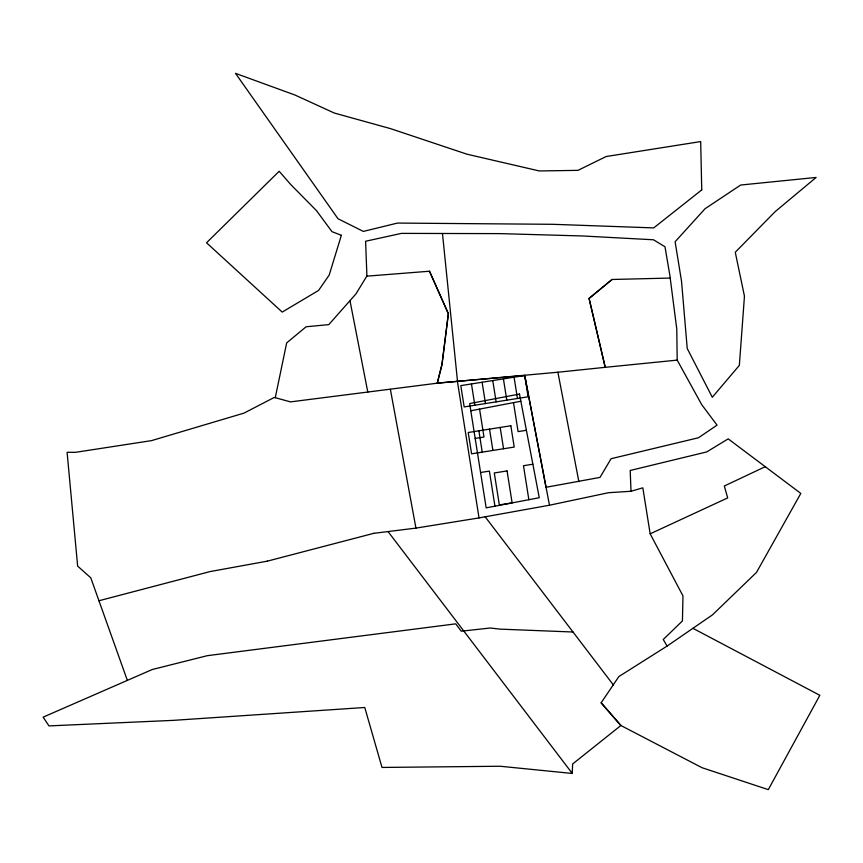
<?xml version="1.0" encoding="UTF-8"?>
<svg xmlns="http://www.w3.org/2000/svg" width="863" height="863" viewBox="0 0 863 863"><rect width="100%" height="100%" fill="white"/><g stroke="black" fill="none" stroke-linecap="round" stroke-linejoin="round"><path stroke-width="1.29" d="M573.043 632.007L500.162 629.138L490.195 628.016L461.23 631.198L455.74 623.841L207.336 655.675L152.255 669.515L43.15 717.142L48.954 725.902L173.215 720.368L364.758 707.487L382.007 767.444L500.162 766.247L572.191 773.453L572.654 763.982L620.929 725.459L601.209 702.827M558.005 372.212L437.228 383.194L290.497 401.888L275.265 397.703L286.678 342.902L306.128 326.764L328.792 324.628L355.955 293.895L366.807 276.16L429.537 271.219L448.415 313.711L442.039 364.423L437.336 383.086L524.833 375.481M437.228 383.194L441.932 364.445L448.318 313.733L429.44 271.241M612.137 279.461L589.127 298.425L605.222 367.325L677.196 360.119L701.695 404.628L717.056 425.135L698.501 437.757L611.058 458.717L600.001 477.412L546.02 487.282L524.726 375.502L460.799 385.621L464.175 406.926L528.102 396.807L524.736 375.502L549.483 505.222L479.03 517.908L457.401 381.317M693.011 628.372L819.85 695.308L768.297 789.645L701.997 767.692L620.821 725.47L601.101 702.849L618.879 676.549L667.077 646.085L712.525 614.834L756.517 572.385L800.81 493.42L728.199 438.868L706.711 451.932L630.195 470.475L631.015 491.274L608.523 492.708L549.483 505.222M765.6 466.527L724.305 486.009L727.692 497.908L650.163 533.83L682.978 595.923L682.428 620.939L663.248 639.505L667.077 646.085M631.015 491.274L642.827 487.822L650.163 533.83M98.943 600.756L210.141 571.565L267.422 561.133M267.314 561.155L373.808 533.323M470.81 410.777L520.853 401.23M373.711 533.334L416.042 528.091L479.127 517.897M475.179 438.404L483.992 437.002L479.58 409.105M526.398 430.292L518.091 431.608L513.507 402.633M480.572 472.493L489.397 471.101L494.941 506.182M532.87 464.218L523.485 465.707L528.868 499.709M275.265 397.703L274.186 397.476L243.992 413.118L151.521 440.626L75.664 452.309L67.098 452.32L77.648 566.096L90.777 577.822L127.249 680.109M485.168 516.808L613.334 684.898M388.037 531.565L572.201 773.324M350.076 301.165L367.821 392.212M578.868 481.683L557.897 372.244L605.222 367.325L589.019 298.447L612.029 279.483L670.314 278.059L664.985 246.764L653.485 239.774L582.147 235.955L500.162 233.625L401.424 233.388L365.599 241.252L366.915 276.138M390.389 389.386L415.944 528.113M514.078 377.185L517.444 398.501M503.42 378.879L506.797 400.184M492.762 380.561L496.139 401.867M500.184 427.444L503.561 448.76M482.115 382.244L485.481 403.56M489.526 429.127L492.902 450.443M471.457 383.938L474.823 405.243M478.879 430.82L482.244 452.126M670.206 278.08L676.775 328.976L677.196 360.119M442.471 233.485L457.509 381.273M744.456 296.236L739.354 365.373L712.309 397.26L687.228 348.501L681.533 281.241L675.114 241.748L705.028 208.749L740.67 185.038L816.128 177.444L775.222 211.575L735.276 252.255L744.456 296.236M341.36 235.297L329.191 275.06L318.576 290.443L282.212 312.093L206.527 242.773L279.17 171.273L290.917 184.725L316.527 210.68L331.975 231.672L341.36 235.297M701.748 189.903L653.712 227.897L552.838 224.304L397.465 223.075L363.355 231.413L338.005 218.738L235.502 73.355L295.027 95.049L334.283 113.031L390.659 128.673L466.969 154.197L539.278 170.95L577.973 170.356L606.16 156.527L700.68 141.575L701.748 189.903M519.483 394.067L469.666 403.571L486.171 507.854L539.267 497.724L519.483 394.067M510.842 425.761L468.221 432.503L471.597 453.819L514.219 447.066L510.842 425.761M507.066 470.928L494.283 472.956L499.343 504.92L512.126 502.902L507.066 470.928"/></g></svg>
